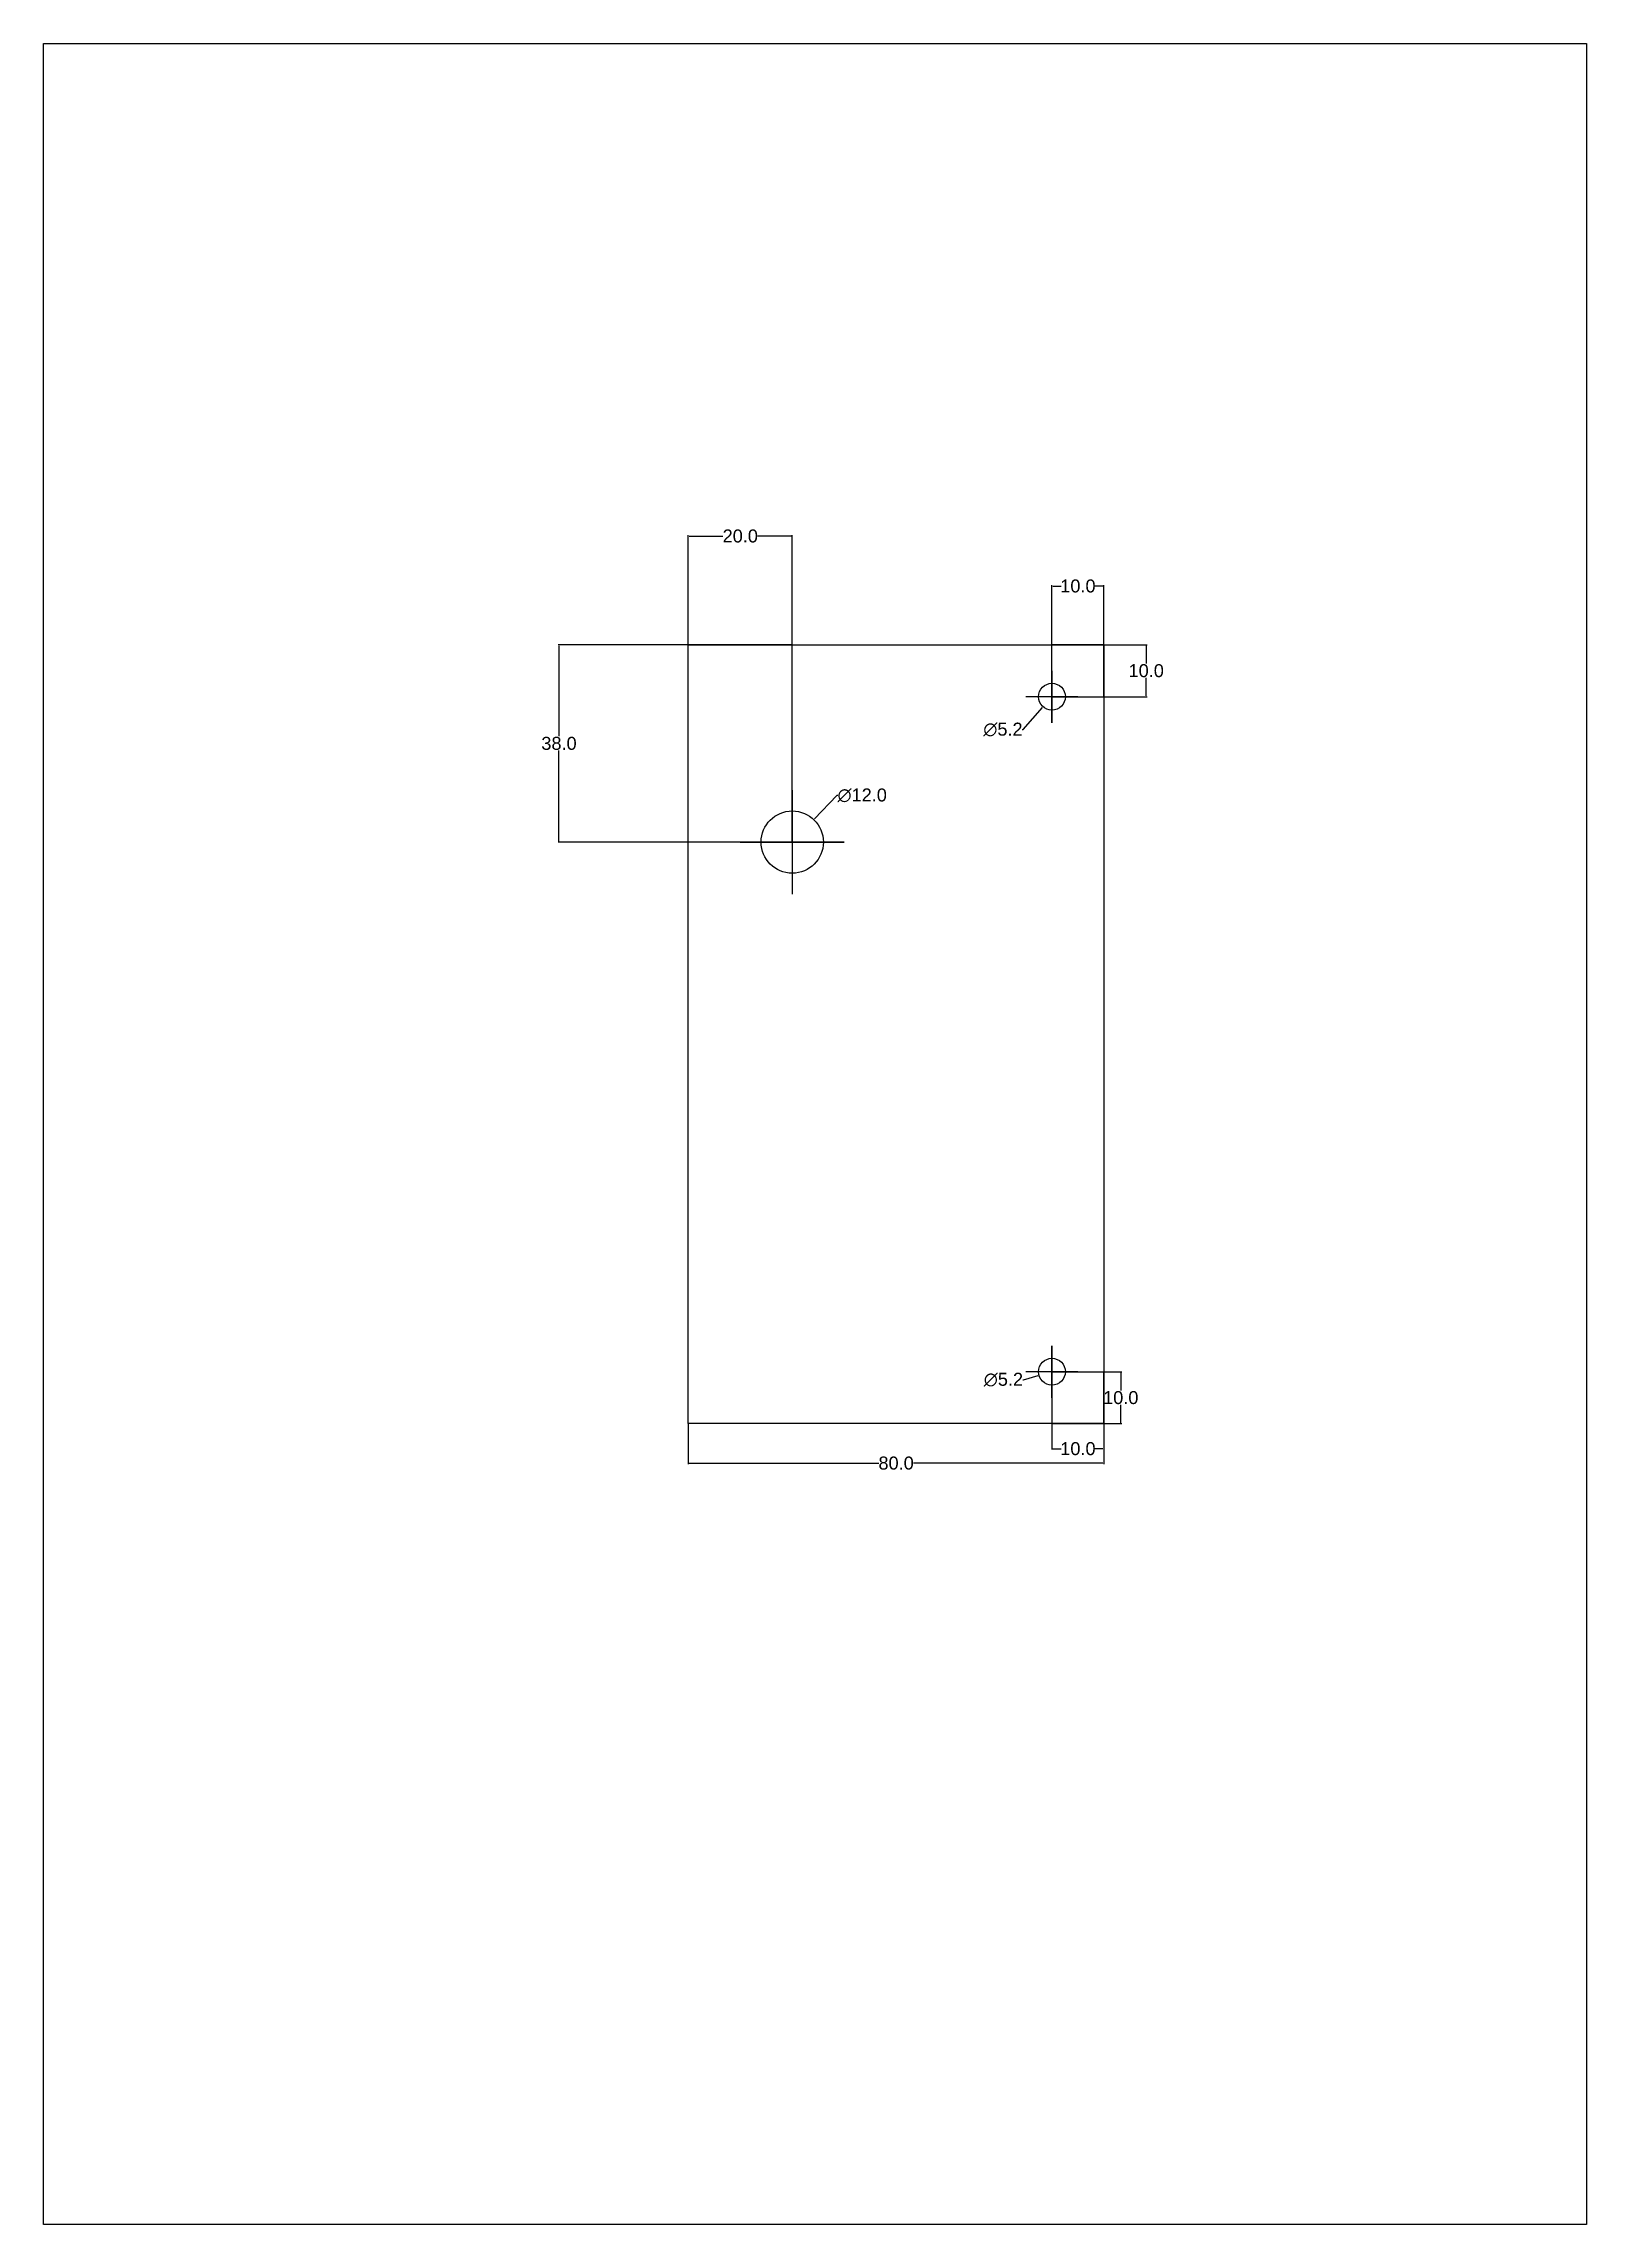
# Model space of a CAD drawing. Header units: millimetres. Extents: x 124 to 421, y 14 to 434.
import ezdxf

# ---------------------------------------------------------------- set-up
doc = ezdxf.new("R2010")
doc.units = ezdxf.units.MM
doc.header["$MEASUREMENT"] = 0
doc.layers.add('Dimension', color=10, linetype='Continuous')
doc.styles.get("Standard").update_dxf_attribs({"font": 'arial.ttf'})
doc.dimstyles.get("Standard").update_dxf_attribs({"dimtxt": 2.5, "dimasz": 0.18, "dimexe": 0.18, "dimexo": 0.0625, "dimgap": 0.09, "dimtad": 0, "dimtih": 1, "dimtoh": 1, "dimdec": 1, "dimzin": 0, "dimdsep": 46, "dimtxsty": 'Standard', "dimcen": 0.09, "dimadec": 0, "dimazin": 0, "dimtfac": 1, "dimtdec": 1, "dimtofl": 0, "dimtmove": 0, "dimatfit": 3, "dimfxl": 1, "dimtolj": 1, "dimtzin": 0, "dimarcsym": 0})

# ---------------------------------------------------------------- blocks, each defined once
blk = doc.blocks.new('*D11')
at = {"layer": 'Defpoints', "color": 0, "transparency": 16777216}
for p in [(223.5, 318.09), (268.4, 318.09), (268.4, 280.09)]:
    blk.add_point(p, dxfattribs=at)
at = {"layer": 'Dimension', "color": 0, "lineweight": -2, "transparency": 16777216}
for p, q in [((268.34, 318.09), (223.32, 318.09)), ((223.5, 317.91), (223.5, 300.46)), ((223.5, 280.27), (223.5, 297.72)), ((268.34, 280.09), (223.32, 280.09))]:
    blk.add_line(p, q, dxfattribs=at)
at = {"layer": 'Dimension', "color": 0, "transparency": 16777216}
for points in [[(223.47, 317.91), (223.53, 317.91), (223.5, 318.09)], [(223.47, 280.27), (223.53, 280.27), (223.5, 280.09)]]:
    blk.add_solid(points, dxfattribs=at)
at = {"layer": 'Dimension', "color": 0, "transparency": 16777216, "insert": (223.5, 299.09), "char_height": 2.5, "attachment_point": 5}
blk.add_mtext('\\A1;38.0', dxfattribs=at)
blk = doc.blocks.new('*D12')
at = {"layer": 'Defpoints', "color": 0, "transparency": 16777216}
for p in [(248.4, 339.03), (248.4, 280.09), (268.4, 280.09)]:
    blk.add_point(p, dxfattribs=at)
at = {"layer": 'Dimension', "color": 0, "lineweight": -2, "transparency": 16777216}
for p, q in [((248.4, 280.15), (248.4, 339.21)), ((248.58, 339.03), (255.05, 339.03)), ((268.22, 339.03), (261.76, 339.03)), ((268.4, 280.15), (268.4, 339.21))]:
    blk.add_line(p, q, dxfattribs=at)
at = {"layer": 'Dimension', "color": 0, "transparency": 16777216}
for points in [[(248.58, 339.06), (248.58, 339), (248.4, 339.03)], [(268.22, 339.06), (268.22, 339), (268.4, 339.03)]]:
    blk.add_solid(points, dxfattribs=at)
at = {"layer": 'Dimension', "color": 0, "transparency": 16777216, "insert": (258.4, 339.03), "char_height": 2.5, "attachment_point": 5}
blk.add_mtext('\\A1;20.0', dxfattribs=at)
blk = doc.blocks.new('*D13')
at = {"layer": 'Defpoints', "color": 0, "transparency": 16777216}
for p in [(328.4, 329.4), (318.4, 308.09), (328.4, 308.09)]:
    blk.add_point(p, dxfattribs=at)
at = {"layer": 'Dimension', "color": 0, "lineweight": -2, "transparency": 16777216}
for p, q in [((318.4, 308.15), (318.4, 329.58)), ((318.58, 329.4), (320.19, 329.4)), ((328.22, 329.4), (326.62, 329.4)), ((328.4, 308.15), (328.4, 329.58))]:
    blk.add_line(p, q, dxfattribs=at)
at = {"layer": 'Dimension', "color": 0, "transparency": 16777216}
for points in [[(318.58, 329.43), (318.58, 329.37), (318.4, 329.4)], [(328.22, 329.43), (328.22, 329.37), (328.4, 329.4)]]:
    blk.add_solid(points, dxfattribs=at)
at = {"layer": 'Dimension', "color": 0, "transparency": 16777216, "insert": (323.4, 329.4), "char_height": 2.5, "attachment_point": 5}
blk.add_mtext('\\A1;10.0', dxfattribs=at)
blk = doc.blocks.new('*D14')
at = {"layer": 'Defpoints', "color": 0, "transparency": 16777216}
for p in [(318.4, 318.09), (336.55, 318.09), (318.4, 308.09)]:
    blk.add_point(p, dxfattribs=at)
at = {"layer": 'Dimension', "color": 0, "lineweight": -2, "transparency": 16777216}
for p, q in [((318.47, 318.09), (336.73, 318.09)), ((336.55, 317.91), (336.55, 314.46)), ((336.55, 308.27), (336.55, 311.72)), ((318.47, 308.09), (336.73, 308.09))]:
    blk.add_line(p, q, dxfattribs=at)
at = {"layer": 'Dimension', "color": 0, "transparency": 16777216}
for points in [[(336.52, 317.91), (336.58, 317.91), (336.55, 318.09)], [(336.52, 308.27), (336.58, 308.27), (336.55, 308.09)]]:
    blk.add_solid(points, dxfattribs=at)
at = {"layer": 'Dimension', "color": 0, "transparency": 16777216, "insert": (336.55, 313.09), "char_height": 2.5, "attachment_point": 5}
blk.add_mtext('\\A1;10.0', dxfattribs=at)
blk = doc.blocks.new('*D15')
at = {"layer": 'Defpoints', "color": 0, "transparency": 16777216}
for p in [(318.4, 178.09), (328.4, 178.09), (328.4, 163.26)]:
    blk.add_point(p, dxfattribs=at)
at = {"layer": 'Dimension', "color": 0, "lineweight": -2, "transparency": 16777216}
for p, q in [((318.4, 178.03), (318.4, 163.08)), ((328.4, 178.03), (328.4, 163.08)), ((318.58, 163.26), (320.19, 163.26)), ((328.22, 163.26), (326.62, 163.26))]:
    blk.add_line(p, q, dxfattribs=at)
at = {"layer": 'Dimension', "color": 0, "transparency": 16777216}
for points in [[(318.58, 163.29), (318.58, 163.23), (318.4, 163.26)], [(328.22, 163.29), (328.22, 163.23), (328.4, 163.26)]]:
    blk.add_solid(points, dxfattribs=at)
at = {"layer": 'Dimension', "color": 0, "transparency": 16777216, "insert": (323.4, 163.26), "char_height": 2.5, "attachment_point": 5}
blk.add_mtext('\\A1;10.0', dxfattribs=at)
blk = doc.blocks.new('*D17')
at = {"layer": 'Defpoints', "color": 0, "transparency": 16777216}
for p in [(248.4, 168.09), (328.4, 168.09), (328.4, 160.48)]:
    blk.add_point(p, dxfattribs=at)
at = {"layer": 'Dimension', "color": 0, "lineweight": -2, "transparency": 16777216}
for p, q in [((248.4, 168.03), (248.4, 160.3)), ((328.4, 168.03), (328.4, 160.3)), ((248.58, 160.48), (285.07, 160.48)), ((328.22, 160.48), (291.74, 160.48))]:
    blk.add_line(p, q, dxfattribs=at)
at = {"layer": 'Dimension', "color": 0, "transparency": 16777216}
for points in [[(248.58, 160.51), (248.58, 160.45), (248.4, 160.48)], [(328.22, 160.51), (328.22, 160.45), (328.4, 160.48)]]:
    blk.add_solid(points, dxfattribs=at)
at = {"layer": 'Dimension', "color": 0, "transparency": 16777216, "insert": (288.4, 160.48), "char_height": 2.5, "attachment_point": 5}
blk.add_mtext('\\A1;80.0', dxfattribs=at)
blk = doc.blocks.new('*D18')
at = {"layer": 'Defpoints', "color": 0, "transparency": 16777216}
for p in [(315.93, 177.39), (320.88, 178.79)]:
    blk.add_point(p, dxfattribs=at)
at = {"layer": 'Dimension', "color": 0, "lineweight": -2, "transparency": 16777216}
for p, q in [((312.77, 176.55), (312.95, 176.55)), ((312.95, 176.55), (315.75, 177.34)), ((318.31, 178.09), (318.49, 178.09)), ((318.4, 178), (318.4, 178.18))]:
    blk.add_line(p, q, dxfattribs=at)
at = {"layer": 'Dimension', "color": 0, "transparency": 16777216}
blk.add_solid([(315.75, 177.37), (315.76, 177.31), (315.93, 177.39)], dxfattribs=at)
at = {"layer": 'Dimension', "color": 0, "transparency": 16777216, "insert": (309.06, 176.55), "char_height": 2.5, "attachment_point": 5}
blk.add_mtext('\\A1;∅5.2', dxfattribs=at)
blk = doc.blocks.new('*D19')
at = {"layer": 'Defpoints', "color": 0, "transparency": 16777216}
for p in [(320.1, 310.03), (316.71, 306.15)]:
    blk.add_point(p, dxfattribs=at)
at = {"layer": 'Dimension', "color": 0, "lineweight": -2, "transparency": 16777216}
for p, q in [((318.31, 308.09), (318.49, 308.09)), ((318.4, 308), (318.4, 308.18)), ((312.86, 301.76), (316.59, 306.02)), ((312.68, 301.76), (312.86, 301.76))]:
    blk.add_line(p, q, dxfattribs=at)
at = {"layer": 'Dimension', "color": 0, "transparency": 16777216}
blk.add_solid([(316.57, 306.04), (316.61, 306), (316.71, 306.15)], dxfattribs=at)
at = {"layer": 'Dimension', "color": 0, "transparency": 16777216, "insert": (308.97, 301.76), "char_height": 2.5, "attachment_point": 5}
blk.add_mtext('\\A1;∅5.2', dxfattribs=at)
blk = doc.blocks.new('*D20')
at = {"layer": 'Defpoints', "color": 0, "transparency": 16777216}
for p in [(272.55, 284.43), (264.26, 275.75)]:
    blk.add_point(p, dxfattribs=at)
at = {"layer": 'Dimension', "color": 0, "lineweight": -2, "transparency": 16777216}
for p, q in [((276.99, 289.08), (272.67, 284.56)), ((277.17, 289.08), (276.99, 289.08)), ((268.31, 280.09), (268.49, 280.09)), ((268.4, 280), (268.4, 280.18))]:
    blk.add_line(p, q, dxfattribs=at)
at = {"layer": 'Dimension', "color": 0, "transparency": 16777216}
blk.add_solid([(272.65, 284.58), (272.69, 284.54), (272.55, 284.43)], dxfattribs=at)
at = {"layer": 'Dimension', "color": 0, "transparency": 16777216, "insert": (281.87, 289.08), "char_height": 2.5, "attachment_point": 5}
blk.add_mtext('\\A1;∅12.0', dxfattribs=at)
blk = doc.blocks.new('*D24')
at = {"layer": 'Defpoints', "color": 0, "transparency": 16777216}
for p in [(318.4, 178.09), (318.4, 168.09), (331.65, 168.09)]:
    blk.add_point(p, dxfattribs=at)
at = {"layer": 'Dimension', "color": 0, "lineweight": -2, "transparency": 16777216}
for p, q in [((318.47, 178.09), (331.83, 178.09)), ((331.65, 177.91), (331.65, 174.46)), ((318.47, 168.09), (331.83, 168.09)), ((331.65, 168.27), (331.65, 171.72))]:
    blk.add_line(p, q, dxfattribs=at)
at = {"layer": 'Dimension', "color": 0, "transparency": 16777216}
for points in [[(331.62, 177.91), (331.68, 177.91), (331.65, 178.09)], [(331.62, 168.27), (331.68, 168.27), (331.65, 168.09)]]:
    blk.add_solid(points, dxfattribs=at)
at = {"layer": 'Dimension', "color": 0, "transparency": 16777216, "insert": (331.65, 173.09), "char_height": 2.5, "attachment_point": 5}
blk.add_mtext('\\A1;10.0', dxfattribs=at)

msp = doc.modelspace()

# ---------------------------------------------------------------- linework, layer by layer
for p, q in [((248.4, 168.09), (248.4, 318.09)), ((248.4, 318.09), (328.4, 318.09)), ((248.4, 318.09), (268.4, 318.09)), ((328.4, 318.09), (318.4, 318.09)), ((328.4, 318.09), (328.4, 168.09)), ((328.4, 318.09), (328.4, 308.09)), ((318.4, 303.09), (318.4, 313.09)), ((318.4, 313.09), (318.4, 308.09)), ((323.4, 308.09), (313.4, 308.09)), ((318.4, 308.09), (318.4, 303.09)), ((318.4, 308.09), (323.4, 308.09)), ((268.4, 280.09), (268.4, 290.09)), ((268.4, 290.09), (268.4, 270.09)), ((278.4, 280.09), (258.4, 280.09)), ((258.4, 280.09), (268.4, 280.09)), ((268.4, 280.09), (278.4, 280.09)), ((318.4, 178.09), (318.4, 183.09)), ((318.4, 183.09), (318.4, 173.09)), ((323.4, 178.09), (313.4, 178.09)), ((318.4, 173.09), (318.4, 178.09)), ((318.4, 178.09), (323.4, 178.09)), ((328.4, 168.09), (328.4, 178.09)), ((328.4, 168.09), (248.4, 168.09)), ((328.4, 168.09), (318.4, 168.09))]:
    msp.add_line(p, q)
for centre, radius in [((318.4, 308.09), 2.58), ((268.4, 280.09), 6), ((318.4, 178.09), 2.58)]:
    msp.add_circle(centre, radius)
at = {"layer": 'Defpoints'}
for p, q in [((124.29, 13.87), (124.29, 433.87)), ((124.29, 433.87), (421.29, 433.87)), ((421.29, 433.87), (421.29, 13.87)), ((421.29, 13.87), (124.29, 13.87))]:
    msp.add_line(p, q, dxfattribs=at)

# ---------------------------------------------------------------- dimensions: what is measured, and where the dimension line sits
at = {"layer": 'Dimension'}
for base, p1, p2, picture, middle in [((248.4, 339.03), (268.4, 280.09), (248.4, 280.09), '*D12', (258.4, 339.03)), ((328.4, 329.4), (318.4, 308.09), (328.4, 308.09), '*D13', (323.4, 329.4)), ((328.4, 163.26), (318.4, 178.09), (328.4, 178.09), '*D15', (323.4, 163.26)), ((328.4, 160.48), (248.4, 168.09), (328.4, 168.09), '*D17', (288.4, 160.48))]:
    dim = msp.add_linear_dim(base=base, p1=p1, p2=p2, dimstyle='Standard', dxfattribs=at)
    dim.commit()
    dim.dimension.update_dxf_attribs({"geometry": picture, "text_midpoint": middle})
for base, p1, p2, picture, middle in [((223.5, 318.09), (268.4, 280.09), (268.4, 318.09), '*D11', (223.5, 299.09)), ((336.55, 318.09), (318.4, 308.09), (318.4, 318.09), '*D14', (336.55, 313.09)), ((331.65, 168.09), (318.4, 178.09), (318.4, 168.09), '*D24', (331.65, 173.09))]:
    dim = msp.add_linear_dim(base=base, p1=p1, p2=p2, angle=90, dimstyle='Standard', dxfattribs=at)
    dim.commit()
    dim.dimension.update_dxf_attribs({"geometry": picture, "text_midpoint": middle})
for p1, p2, picture, middle in [((320.1, 310.03), (316.71, 306.15), '*D19', (308.97, 301.76)), ((264.26, 275.75), (272.55, 284.43), '*D20', (281.87, 289.08)), ((320.881812, 178.790632), (315.926508, 177.387968), '*D18', (309.057759, 176.54563))]:
    dim = msp.add_diameter_dim_2p(p1=p1, p2=p2, dimstyle='Standard', dxfattribs=at)
    dim.commit()
    dim.dimension.update_dxf_attribs({"geometry": picture, "text_midpoint": middle, "dimtype": 163})

doc.saveas('drawing.dxf')
